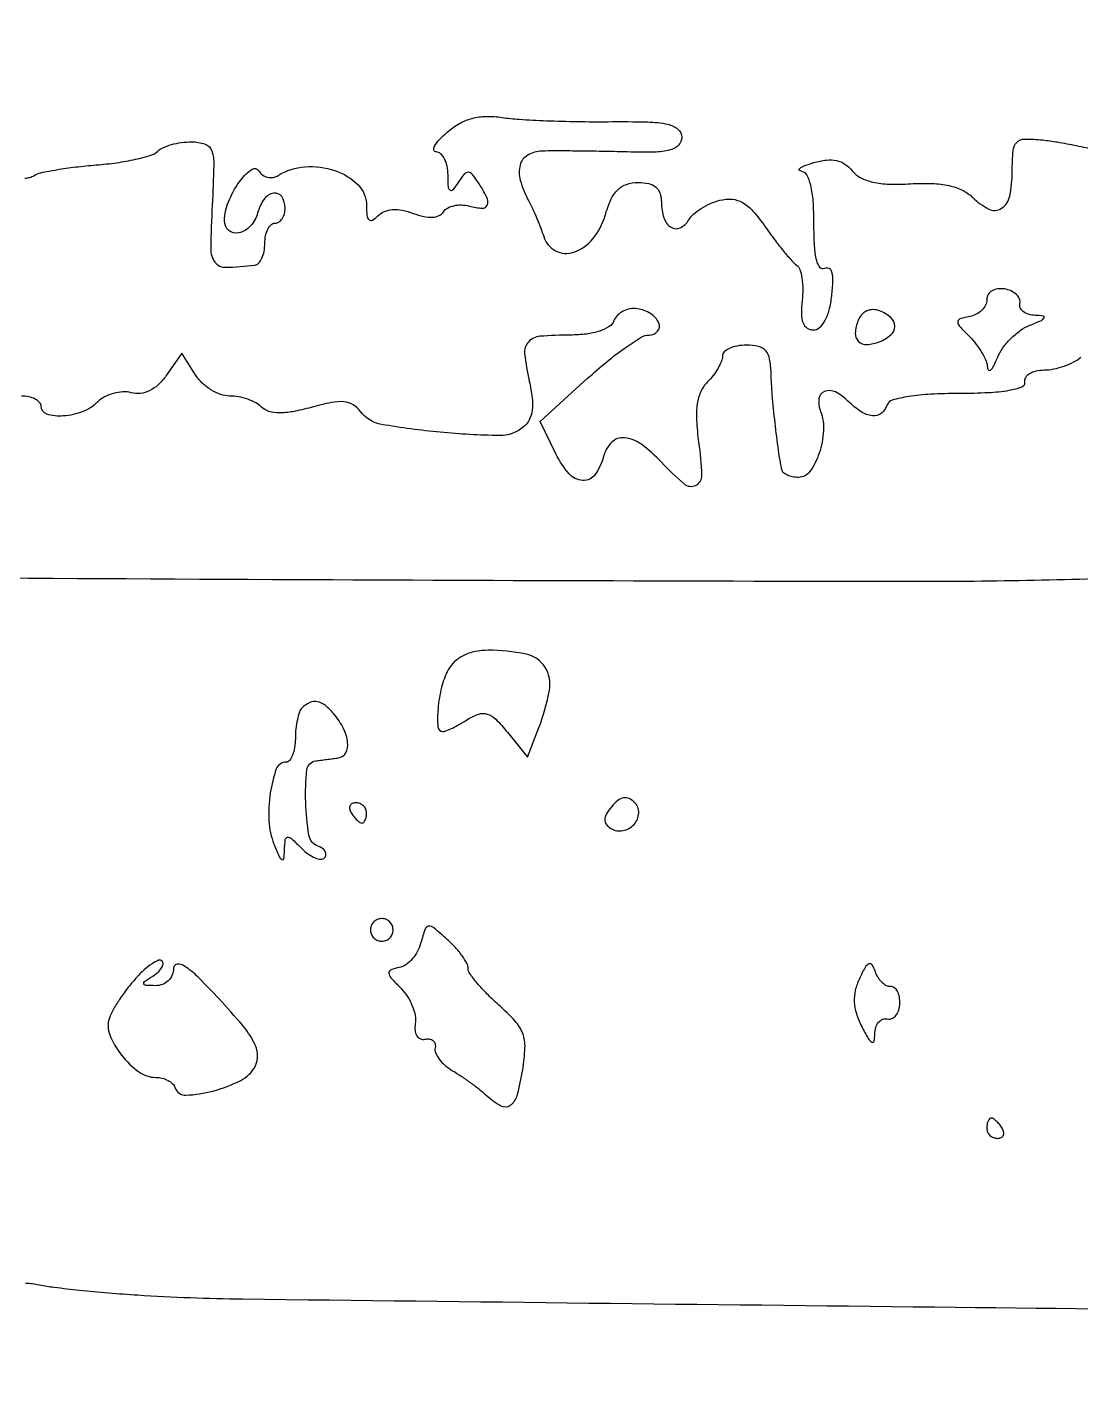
# Model space of a CAD drawing. Extents: x 0 to 5034, y 0 to 2560.
# Drawn here: x 2318.6 to 2422.2, y 1736.9 to 1870.3 of the extents above; entities that cross this region are included whole.
import ezdxf

# ---------------------------------------------------------------- set-up
doc = ezdxf.new("R2010")
doc.units = 0

msp = doc.modelspace()

# ---------------------------------------------------------------- linework, layer by layer
for points in [[(2406.950371, 1873.75196, 0.000174), (2386.246875, 1874.009161, 0.000176), (2362.736705, 1874.284763, 0.000182), (2339.5, 1874.54049, -0.000248), (2316.105314, 1874.801008, -0.00023), (2292.120709, 1875.091008, -0.000229), (2270.784059, 1875.368577, -0.000774)], [(2318.39126, 1855.431159, 0.070845), (2318.866223, 1855.49569, 0.069382), (2319.307969, 1855.690335, -0.085872), (2319.979382, 1855.960261, -0.010727), (2321.5274, 1856.257131, -0.012375), (2323.3974, 1856.526897, -0.009968), (2325.418489, 1856.726799, 0.015513), (2327.433752, 1856.948717, 0.019357), (2329.286369, 1857.284706, 0.017914), (2330.794652, 1857.676174, 0.12271), (2331.45, 1858.063651, -0.090977), (2331.979945, 1858.42365, -0.035211), (2332.818709, 1858.724947, -0.033415), (2333.7963, 1858.930928, -0.03523), (2334.775392, 1859, -0.08114), (2336.12589, 1858.77939, -0.236565), (2336.773045, 1858.128288, -0.086337), (2336.980968, 1856.709565, -0.006358), (2336.825392, 1852.767373, 0.00911), (2336.68009, 1848.488036, 0.159357), (2337.086214, 1847.176703, 0.250149), (2338.122013, 1846.658131, 0.024576), (2341, 1846.875, 0.176518), (2341.38252, 1847.071136, 0.077083), (2341.70625, 1847.550781, 0.062492), (2341.926122, 1848.225497, 0.047586), (2342, 1849, -0.048028), (2342.073693, 1849.765418, -0.068025), (2342.29375, 1850.4125, -0.088204), (2342.618118, 1850.848523, -0.191087), (2343, 1851, 0.148195), (2343.381354, 1851.115568, 0.098894), (2343.70625, 1851.440625, 0.082425), (2343.925306, 1851.926543, 0.064853), (2344, 1852.5, 0.145944), (2343.668803, 1853.610505, 0.302105), (2342.8728, 1853.95113, 0.19441), (2341.919728, 1853.344987, 0.091385), (2341.289749, 1852, -0.12233), (2340.593303, 1850.722821, -0.151547), (2339.428412, 1850.044489, -0.242109), (2338.450874, 1850.292604, -0.222437), (2338.035435, 1851.25, -0.089663), (2338.421695, 1853.087544, -0.055643), (2339.47599, 1855.030296, -0.076391), (2340.647272, 1856.260508, -0.444975), (2341.426585, 1856.118788, 0.101547), (2341.788303, 1855.735131, 0.098501), (2342.275699, 1855.519776, 0.097334), (2342.813376, 1855.505992, 0.096585), (2343.317901, 1855.696474, -0.120971), (2345.954529, 1856.549211, -0.099748), (2348.894097, 1856.174438, -0.114386), (2351.163537, 1854.772311, -0.200002), (2352, 1852.764816, 0.022767), (2352.046595, 1851.742016, 0.185975), (2352.25, 1851.330228, 0.337204), (2352.587295, 1851.298501, 0.057244), (2353.126974, 1851.726974, -0.098392), (2353.764789, 1852.153329, -0.081289), (2354.562167, 1852.340762, -0.067327), (2355.509949, 1852.278304, -0.040789), (2356.591572, 1851.965184, 0.035362), (2357.630146, 1851.652288, 0.068988), (2358.490408, 1851.579704, 0.095071), (2359.144798, 1851.742033, 0.147173), (2359.577457, 1852.125329, -0.131829), (2359.96508, 1852.490129, -0.06943), (2360.589639, 1852.721154, -0.061419), (2361.342944, 1852.791392, -0.056576), (2362.112859, 1852.680738, 0.047563), (2363.387383, 1852.47411, 0.330529), (2363.886817, 1852.796195, 0.213091), (2363.841958, 1853.538781, 0.025172), (2362.984687, 1855, 0.02521), (2362.389057, 1855.814678, 0.226004), (2362, 1856, 0.226004), (2361.610943, 1855.814678, 0.02521), (2361.015313, 1855, -0.022927), (2360.484329, 1854.266743, -0.405719), (2360.220082, 1854.232908, -0.222344), (2360.050678, 1854.550719, -0.011338), (2360.015313, 1855.75, 0.049244), (2359.924385, 1856.611018, 0.068936), (2359.665802, 1857.339062, 0.088762), (2359.288418, 1857.829359, 0.186556), (2358.84699, 1858, -0.361378), (2358.626603, 1858.183213, -0.175148), (2358.690305, 1858.570358, -0.062745), (2359.150391, 1859.194551, -0.023963), (2359.932714, 1859.941643, -0.049681), (2361.135002, 1860.791228, -0.063056), (2362.391372, 1861.30758, -0.061043), (2363.769418, 1861.504675, -0.042785), (2365.335723, 1861.402105, 0.021718), (2367.023617, 1861.219985, 0.005929), (2369.700181, 1861.080156, 0.005985), (2372.742232, 1860.99384, 0.006199), (2375.75, 1860.981809, -0.007471), (2379.643957, 1860.956324, -0.046697), (2381.621115, 1860.728316, -0.120332), (2382.623247, 1860.247129, -0.224573), (2383, 1859.450613, -0.193929), (2382.686824, 1858.673528, -0.140742), (2381.871063, 1858.201082, -0.057807), (2380.274756, 1857.992692, -0.010216), (2377.25, 1858.011165, 0.002196), (2374.883594, 1858.063581, 0.002228), (2372.528125, 1858.094905, 0.002166), (2370.478767, 1858.104147, 0.009141), (2369.25, 1858.0819, 0.120668), (2367.8482, 1857.684023, 0.199464), (2367.104676, 1856.7266, 0.138635), (2367.118207, 1855.218542, 0.051515), (2367.927002, 1853.236431, -0.014381), (2368.323333, 1852.4397, -0.008698), (2368.748702, 1851.475411, -0.00871), (2369.138061, 1850.502365, -0.015116), (2369.422531, 1849.679863, 0.198558), (2370.590283, 1848.27865, 0.206484), (2372.381747, 1848.14086, 0.141299), (2374.252949, 1849.452082, 0.098448), (2375.456797, 1851.75, -0.033583), (2376.035924, 1853.319688, -0.091455), (2376.704977, 1854.291384, -0.118054), (2377.563551, 1854.818226, -0.079003), (2378.706797, 1855, -0.05395), (2379.748756, 1854.887244, -0.122308), (2380.454634, 1854.538398, -0.139069), (2380.860637, 1853.934671, -0.079079), (2381, 1853.059017, 0.077254), (2381.23909, 1851.520816, 0.173748), (2381.946116, 1850.595509, 0.264247), (2382.849165, 1850.543446, 0.144555), (2383.68854, 1851.319494, -0.080085), (2384.159907, 1851.882213, -0.037942), (2384.922217, 1852.447222, -0.036348), (2385.828365, 1852.929762, -0.042596), (2386.748793, 1853.246592, -0.081174), (2387.9558, 1853.348685, -0.112824), (2388.987929, 1853.026798, -0.081844), (2390.00374, 1852.187847, -0.026941), (2391.200614, 1850.656065, 0.008909), (2392.109139, 1849.402697, 0.010402), (2393.017215, 1848.246661, 0.009465), (2393.821284, 1847.302765, 0.060299), (2394.291176, 1846.885758, -0.162688), (2394.61124, 1846.458436, -0.041261), (2394.818312, 1845.604258, -0.037685), (2394.904022, 1844.535536, -0.030447), (2394.839356, 1843.385758, 0.029938), (2394.76415, 1842.072418, 0.090251), (2394.926457, 1841.193804, 0.152621), (2395.321769, 1840.690287, 0.151723), (2395.934419, 1840.5, 0.181917), (2396.552526, 1840.732586, 0.088749), (2397.086102, 1841.400618, 0.062821), (2397.498547, 1842.459429, 0.033081), (2397.751437, 1843.850436, 0.018952), (2397.860638, 1845.288312, 0.071863), (2397.76588, 1846.18249, 0.206329), (2397.482295, 1846.550916, 0.271764), (2397.067018, 1846.541419, -0.382157), (2396.612756, 1846.622433, -0.106984), (2396.270141, 1847.32973, -0.045754), (2396.060258, 1848.752201, -0.013763), (2396, 1850.940983, 0.016636), (2395.926169, 1853.159437, 0.042824), (2395.683303, 1854.743515, 0.06606), (2395.294333, 1855.747395, 0.252584), (2394.75, 1856.09968, -0.247326), (2394.561963, 1856.218751, -0.391377), (2394.601562, 1856.39199, -0.061244), (2395.112043, 1856.656221, -0.015464), (2396, 1856.954802, -0.043165), (2397.215305, 1857.210248, -0.082892), (2398.207359, 1857.166065, -0.095762), (2399.035711, 1856.815009, -0.075001), (2399.757046, 1856.154356, 0.103746), (2400.594108, 1855.471222, 0.064736), (2401.788426, 1855.037367, 0.048023), (2403.39502, 1854.838461, 0.02216), (2405.503183, 1854.874526, -0.023735), (2407.619743, 1854.904069, -0.045789), (2409.299733, 1854.692938, -0.058103), (2410.613715, 1854.239032, -0.084378), (2411.612209, 1853.530648, 0.08086), (2413.200326, 1852.38719, 0.267136), (2414.439512, 1852.460911, 0.199824), (2415.257018, 1853.669186, 0.050139), (2415.5, 1856.086169, -0.019659), (2415.580564, 1858.1344, -0.174484), (2415.94644, 1858.944721, -0.201839), (2416.715705, 1859.272561, -0.027506), (2418.5, 1859.182449, -0.016323), (2419.931943, 1858.983432, -0.007387), (2421.79375, 1858.634021, -0.007304), (2423.749196, 1858.207211, -0.00992)], [(2422.252538, 1837.794625, -0.056218), (2421.530067, 1837.320865, -0.033096), (2420.578582, 1836.916425, -0.032744), (2419.561221, 1836.634543, -0.047461), (2418.635217, 1836.532294, 0.051485), (2417.833225, 1836.437215, 0.080166), (2417.188418, 1836.179018, 0.110748), (2416.796931, 1835.805838, 0.195393), (2416.708333, 1835.375, -0.362011), (2416.429622, 1834.878547, -0.048064), (2415.178819, 1834.534375, -0.031976), (2413.165799, 1834.315035, -0.011151), (2410.25, 1834.25, 0.013337), (2407.48297, 1834.176179, 0.026276), (2405.296065, 1833.94375, 0.027737), (2403.707543, 1833.598711, 0.249943), (2403.208333, 1833.125, -0.149264), (2402.630035, 1832.311676, -0.191169), (2401.754239, 1832.061178, -0.122509), (2400.623047, 1832.465143, -0.04969), (2399.347952, 1833.509191, 0.081532), (2398.108513, 1834.399087, 0.210326), (2397.031573, 1834.447992, 0.282388), (2396.482839, 1833.72785, 0.117306), (2396.651521, 1832.465739, -0.107061), (2396.941972, 1830.583433, -0.066014), (2396.512567, 1828.375044, -0.072272), (2395.607558, 1826.585329, -0.244274), (2394.480948, 1826, -0.047884), (2393.902775, 1826.055498, -0.059599), (2393.38905, 1826.220313, -0.071301), (2393.012146, 1826.462889, -0.164157), (2392.843476, 1826.75, -0.017359), (2392.513603, 1828.659902, -0.006423), (2392.177307, 1831.369752, -0.006513), (2391.906945, 1834.131089, -0.014303), (2391.78823, 1836.25, 0.037735), (2391.643579, 1837.652194, 0.13731), (2391.25694, 1838.450266, 0.158015), (2390.548643, 1838.868415, 0.055021), (2389.356481, 1839, 0.043522), (2388.45438, 1838.921329, 0.063273), (2387.692216, 1838.685268, 0.082961), (2387.176301, 1838.338131, 0.20609), (2387, 1837.928571, -0.097318), (2386.899161, 1837.415388, -0.034242), (2386.566846, 1836.738721, -0.03245), (2386.089731, 1836.025891, -0.032681), (2385.525435, 1835.382577, 0.091433), (2384.876317, 1834.439926, 0.069098), (2384.524998, 1833.230505, 0.049942), (2384.452971, 1831.628389, 0.020338), (2384.661359, 1829.454006, -0.022857), (2384.955127, 1826.217174, -0.289009), (2384.375747, 1825.200276, -0.3112), (2383.255726, 1825.327573, -0.025014), (2381, 1827.5, 0.045055), (2379.027093, 1829.253398, 0.135024), (2377.359164, 1829.896655, 0.223144), (2376.108823, 1829.455161, 0.134933), (2375.307839, 1828.069175, -0.09033), (2374.471253, 1826.273315, -0.257361), (2373.271468, 1825.69244, -0.20553), (2371.911938, 1826.363169, -0.06323), (2370.629764, 1828.316884), (2369.074508, 1831.5), (2373.745317, 1835.75, -0.01356), (2375.634556, 1837.377615, -0.017835), (2377.448062, 1838.751563, -0.015431), (2379.010331, 1839.779212, -0.138622), (2379.791397, 1840, 0.217297), (2380.621597, 1840.378681, 0.291933), (2380.739483, 1841.175757, 0.147894), (2379.935077, 1842.10239, 0.104504), (2378.633936, 1842.583221, 0.078795), (2377.921341, 1842.575001, 0.074825), (2377.232465, 1842.348112, 0.078868), (2376.672014, 1841.943795, 0.1059), (2376.331156, 1841.420595, -0.156686), (2375.857619, 1840.831713, -0.065501), (2374.930858, 1840.38188, -0.050686), (2373.641412, 1840.093827, -0.029634), (2372.059678, 1840, 0.020694), (2369.059019, 1839.875757, 0.191507), (2367.917383, 1839.308435, 0.214887), (2367.549603, 1838.151678, 0.026587), (2368.004634, 1835.479455, -0.026006), (2368.284504, 1833.847327, -0.060092), (2368.28175, 1832.605325, -0.082756), (2368.003695, 1831.664603, -0.106789), (2367.449045, 1830.957711, -0.178614), (2365.068193, 1830.117592, -0.020143), (2359.253784, 1830.435112, -0.019692), (2353.481084, 1831.21458, -0.190773), (2351.415321, 1832.482845, 0.096827), (2350.679991, 1833.146986, 0.115293), (2349.792313, 1833.433244, 0.070375), (2348.539578, 1833.36033, 0.017688), (2346.545429, 1832.884932, -0.019731), (2344.740597, 1832.462449, -0.049459), (2343.395398, 1832.338813, -0.071816), (2342.397422, 1832.490226, -0.123482), (2341.680108, 1832.919892, 0.075205), (2341.118213, 1833.334131, 0.038468), (2340.312317, 1833.682718, 0.037129), (2339.408311, 1833.920421, 0.045757), (2338.540547, 1834, -0.08688), (2337.65535, 1834.154982, -0.053038), (2336.698753, 1834.620174, -0.051167), (2335.819666, 1835.303633, -0.062445), (2335.162607, 1836.111232), (2333.844121, 1838.222464), (2332.30509, 1836.025189, -0.050599), (2331.527421, 1835.124306, -0.074758), (2330.672025, 1834.528587, -0.085636), (2329.772984, 1834.262034, -0.09356), (2328.865438, 1834.324938, 0.076691), (2328.033861, 1834.410638, 0.054779), (2327.10865, 1834.261485, 0.054604), (2326.234406, 1833.913939, 0.074617), (2325.553838, 1833.410981, -0.105651), (2324.097101, 1832.467203, -0.072751), (2322.170882, 1832.038262, -0.093508), (2320.576822, 1832.21853, -0.329092), (2320, 1833, 0.186414), (2319.852535, 1833.381787, 0.089706), (2319.429836, 1833.70625, 0.069539), (2318.801778, 1833.926216, 0.049547), (2318.059017, 1834, -0.039423)], [(2265.99751, 1816.498604, 0.001126), (2342.761785, 1815.969848, 0.000848), (2405.843379, 1815.78441, 0.010839), (2429.487602, 1816.267628, -0.005698)], [(2536.757836, 1734), (2533.738629, 1743.5), (2510.119314, 1743.529518, -0.002014), (2471.427985, 1743.733705, -0.000496), (2407.89255, 1744.387972, -0.000153), (2339.836499, 1745.177121, -0.012986), (2329.5, 1745.56876, -0.004888), (2326.623467, 1745.780905, -0.004977), (2323.768863, 1746.048146, -0.004843), (2321.292769, 1746.329104, -0.020471), (2319.819534, 1746.572312, 0.041902), (2318.47717, 1746.73525, 0.100675)]]:
    msp.add_lwpolyline(points, format="xyb")
for points in [[(2413, 1843.48484, -0.116835), (2412.873125, 1842.949287, -0.081499), (2412.506913, 1842.444766, -0.074807), (2411.962896, 1842.047323, -0.072961), (2411.321407, 1841.823324, 0.026367), (2410.35421, 1841.583549, 0.330021), (2410.142815, 1841.298157, 0.188479), (2410.307398, 1840.87706, 0.010058), (2411.321407, 1839.821429, -0.033401), (2411.968472, 1839.081623, -0.031453), (2412.525533, 1838.247768, -0.032987), (2412.923138, 1837.445512, -0.086779), (2413.063386, 1836.821429, 0.184291), (2413.178594, 1836.558106, 0.412995), (2413.376373, 1836.556017, 0.084458), (2413.682377, 1836.976128, 0.019779), (2414.039864, 1837.773523, -0.060716), (2414.555844, 1838.710912, -0.040255), (2415.352582, 1839.647418, -0.040255), (2416.289088, 1840.444156, -0.060716), (2417.226477, 1840.960136, 0.008378), (2418.361777, 1841.438337, 0.167349), (2418.633867, 1841.690314, 0.52312), (2418.542921, 1841.868554, 0.024715), (2417.75, 1841.936614, -0.063703), (2417.099313, 1842.043918, -0.094306), (2416.5875, 1842.309547, -0.121501), (2416.293207, 1842.687024, -0.161517), (2416.25, 1843.117163, 0.156324), (2416.209522, 1843.565793, 0.10429), (2415.9125, 1843.992626, 0.08443), (2415.400525, 1844.332875, 0.062947), (2414.75, 1844.52868, 0.074561), (2414.081295, 1844.540581, 0.102046), (2413.514062, 1844.343472, 0.121298), (2413.137292, 1843.971311, 0.138407)], [(2400.338607, 1841.440013, 0.076522), (2400.067507, 1840.190548, 0.216242), (2400.378824, 1839.375865, 0.214489), (2401.199704, 1839.069425, 0.075422), (2402.456872, 1839.345077, 0.089288), (2403.557855, 1840.011808, 0.214827), (2403.942142, 1840.860994, 0.215353), (2403.560506, 1841.709907, 0.089658), (2402.462146, 1842.376152, 0.092161), (2401.813795, 1842.495878, 0.103874), (2401.194765, 1842.365098, 0.104304), (2400.682533, 1841.997035, 0.093639)], [(2360.035184, 1807.065741, 0.061946), (2359.381595, 1805.368887, 0.039557), (2359.034239, 1803.280985, 0.037908), (2359.016083, 1801.465794, 0.395076), (2359.513569, 1801, 0.102687), (2359.814642, 1801.062492, 0.012087), (2360.439292, 1801.351609, 0.014062), (2361.172274, 1801.738608, 0.011087), (2361.943784, 1802.196965, -0.056577), (2363.040297, 1802.720184, -0.161815), (2363.874186, 1802.729633, -0.120085), (2364.702887, 1802.223214, -0.024991), (2365.852536, 1800.946965), (2367.844643, 1798.5), (2368.922322, 1801.3151, 0.045351), (2369.987979, 1805.092481, 0.191879), (2369.541485, 1807.355236, 0.201528), (2367.684753, 1808.623037, 0.050385), (2363.953396, 1809, 0.049632), (2362.66936, 1808.872226, 0.065141), (2361.555188, 1808.492507, 0.072074), (2360.664214, 1807.879734, 0.083453)], [(2345.666667, 1803.333333, 0.11238), (2345.409196, 1802.924097, 0.029781), (2345.195833, 1802.177083, 0.028659), (2345.049067, 1801.275476, 0.026022), (2345, 1800.333333, -0.037593), (2344.932721, 1799.439773, -0.056427), (2344.72959, 1798.685417, -0.074089), (2344.432044, 1798.170148, -0.228667), (2344.079455, 1798, 0.316774), (2343.127669, 1797.329739, 0.049605), (2342.539732, 1794.973916, 0.048667), (2342.406, 1792.200729, 0.082933), (2342.898764, 1789.939428, 0.008078), (2343.409809, 1788.717769, 0.156603), (2343.677766, 1788.414121, 0.535979), (2343.865061, 1788.503892, 0.026263), (2343.936614, 1789.321429, -0.019348), (2344.01487, 1790.384558, -0.347816), (2344.240212, 1790.611607, -0.21996), (2344.613741, 1790.490592, -0.009767), (2345.619048, 1789.52381, 0.038817), (2346.285184, 1788.953786, 0.059205), (2346.947842, 1788.581436, 0.079391), (2347.507823, 1788.447237, 0.229629), (2347.869048, 1788.589286, 0.155113), (2348.007343, 1788.885405, 0.158807), (2347.94747, 1789.203869, 0.116828), (2347.681669, 1789.498843, 0.065531), (2347.25, 1789.720238, -0.272386), (2346.332956, 1790.818087, -0.033587), (2346.018559, 1794.052965, -0.033677), (2346.13868, 1797.246777, -0.348547), (2347, 1798.125, 0.001043), (2347.472039, 1798.185005, 0.00051), (2348.073438, 1798.263352, 0.000506), (2348.698463, 1798.34607, 0.000734), (2349.25, 1798.420455, 0.242732), (2349.950567, 1798.911953, 0.147933), (2350.144899, 1799.927735, 0.091431), (2349.735263, 1801.315323, 0.055885), (2348.795365, 1802.74657, 0.050198), (2347.95226, 1803.576893, 0.123639), (2347.168626, 1803.937629, 0.15262), (2346.415283, 1803.848691, 0.091499)], [(2350.5, 1793, 0.029505), (2350.768994, 1792.617226, 0.035638), (2351.066025, 1792.29375, 0.038439), (2351.34829, 1792.065539, 0.151918), (2351.559017, 1792, 0.210953), (2351.727648, 1792.07446, 0.081139), (2351.870461, 1792.29375, 0.061769), (2351.967655, 1792.617151, 0.042167), (2352, 1793, 0.105053), (2351.918938, 1793.381556, 0.099167), (2351.688914, 1793.70625, 0.09642), (2351.345238, 1793.923877, 0.093332), (2350.940983, 1794, 0.108972), (2350.586039, 1793.921712, 0.182303), (2350.3746, 1793.70625, 0.161196), (2350.343488, 1793.3821, 0.082592)], [(2376.10906, 1793.631409, 0.037369), (2375.588904, 1792.899749, 0.128354), (2375.424712, 1792.3455, 0.177337), (2375.575234, 1791.888736, 0.087186), (2376.038574, 1791.47616, 0.188412), (2377.212485, 1791.26119, 0.162562), (2378.310393, 1791.880583, 0.175071), (2378.766157, 1792.994999, 0.209743), (2378.357618, 1794.042382, 0.089272), (2377.816039, 1794.41875, 0.153701), (2377.275953, 1794.486198, 0.125124), (2376.715405, 1794.229301, 0.049888)], [(2352.552786, 1782.08541, 0.099038), (2352.401684, 1781.679226, 0.097945), (2352.417584, 1781.244476, 0.097945), (2352.597789, 1780.848514, 0.099038), (2352.91459, 1780.552786, 0.099038), (2353.320774, 1780.401684, 0.097945), (2353.755524, 1780.417584, 0.097945), (2354.151486, 1780.597789, 0.099038), (2354.447214, 1780.91459, 0.099038), (2354.598316, 1781.320774, 0.097945), (2354.582416, 1781.755524, 0.097945), (2354.402211, 1782.151486, 0.099038), (2354.08541, 1782.447214, 0.099038), (2353.679226, 1782.598316, 0.097945), (2353.244476, 1782.582416, 0.097945), (2352.848514, 1782.402211, 0.099038)], [(2357.354445, 1780.247399, -0.059797), (2357.023152, 1779.406322, -0.055939), (2356.49622, 1778.646657, -0.060053), (2355.863178, 1778.07713, -0.10599), (2355.218782, 1777.80356, 0.041931), (2354.397614, 1777.572666, 0.333441), (2354.198002, 1777.260686, 0.166899), (2354.398318, 1776.793751, 0.01235), (2355.370397, 1775.772439, -0.053435), (2356.009183, 1774.980301, -0.046117), (2356.502674, 1774.031695, -0.04848), (2356.788271, 1773.076892, -0.090465), (2356.79899, 1772.272439, 0.064569), (2356.773374, 1771.601431, 0.117424), (2356.94742, 1771.084174, 0.157215), (2357.291554, 1770.793982, 0.147578), (2357.75, 1770.75, -0.085046), (2358.208433, 1770.762708, -0.140534), (2358.559375, 1770.605477, -0.158736), (2358.746866, 1770.303414, -0.116905), (2358.75, 1769.906942, 0.15814), (2358.794733, 1769.404702, 0.06176), (2359.148532, 1768.795118, 0.053019), (2359.727172, 1768.180407, 0.044013), (2360.457768, 1767.656942, -0.013843), (2361.3069, 1767.122896, -0.009497), (2362.241017, 1766.472664, -0.00958), (2363.117324, 1765.811659, -0.019134), (2363.779197, 1765.25, 0.056149), (2365.207556, 1764.209093, 0.289538), (2366.140892, 1764.252136, 0.178056), (2366.820342, 1765.22712, 0.02311), (2367.358079, 1767.75, 0.030005), (2367.582984, 1769.908983, 0.100152), (2367.36296, 1771.309451, 0.09674), (2366.610763, 1772.540862, 0.026916), (2364.988921, 1774.131688, -0.016811), (2363.844323, 1775.209908, -0.022011), (2362.877996, 1776.273294, -0.020302), (2362.164685, 1777.205783, -0.154308), (2362, 1777.7267, 0.12912), (2361.871544, 1778.215836, 0.028665), (2361.399889, 1778.950141, 0.02796), (2360.739098, 1779.760345, 0.023793), (2359.95707, 1780.538851, 0.01014), (2358.618086, 1781.702108, 0.204409), (2358.112607, 1781.85391, 0.289351), (2357.754368, 1781.567262, 0.019218)], [(2329.319622, 1776.746057, 0.019553), (2328.502643, 1775.763708, 0.016747), (2327.71957, 1774.669507, 0.017071), (2327.075064, 1773.626565, 0.04539), (2326.711476, 1772.830989, 0.181753), (2326.747132, 1771.182597, 0.071071), (2327.902583, 1769.179041, 0.070048), (2329.602304, 1767.544293, 0.157802), (2331.283962, 1767, -0.061533), (2331.901809, 1766.923675, -0.062671), (2332.478417, 1766.699365, -0.069093), (2332.928945, 1766.368008, -0.119801), (2333.174479, 1765.976562, 0.335605), (2334.238117, 1765.24661, 0.053524), (2336.897279, 1765.656873, 0.051508), (2339.625837, 1766.693099, 0.154596), (2341.036506, 1768.068213, 0.141848), (2341.280444, 1769.215046, 0.104147), (2340.919488, 1770.471353, 0.053699), (2339.806058, 1772.117791, 0.01169), (2337.529309, 1774.68611, 0.009975), (2335.446685, 1776.839815, 0.046173), (2334.112108, 1777.941167, 0.171551), (2333.386501, 1778.132541, 0.385763), (2333.028318, 1777.75, -0.09441), (2332.886963, 1777.068242, -0.101626), (2332.506333, 1776.506178, -0.101631), (2331.935006, 1776.139643, -0.094428), (2331.25, 1776.015313, -0.012258), (2330.290329, 1776.047248, -0.316514), (2330.097435, 1776.200339, -0.321396), (2330.177801, 1776.431142, -0.012468), (2330.97104, 1776.96094, 0.042148), (2331.494524, 1777.35738, 0.070654), (2331.848273, 1777.779663, 0.104366), (2331.986065, 1778.159198, 0.235641), (2331.891649, 1778.441684, 0.303248), (2331.548862, 1778.509933, 0.047666), (2330.909064, 1778.170646, 0.039481), (2330.134236, 1777.567089, 0.024316)], [(2400.466223, 1776.704371, 0.051958), (2400.061335, 1775.540153, 0.070325), (2399.960842, 1774.432166, 0.065825), (2400.171255, 1773.28515, 0.039229), (2400.701481, 1772, 0.010688), (2401.334343, 1770.816629, 0.133178), (2401.68804, 1770.457133, 0.512258), (2401.910602, 1770.556012, 0.04941), (2401.985258, 1771.25, -0.068893), (2402.080884, 1771.900345, -0.100075), (2402.349505, 1772.4125, -0.124801), (2402.74497, 1772.706908, -0.150181), (2403.204545, 1772.75, 0.149572), (2403.666623, 1772.792772, 0.122308), (2404.068608, 1773.0875, 0.098651), (2404.347137, 1773.599688, 0.068968), (2404.454545, 1774.25, 0.053244), (2404.401016, 1774.9142, 0.078447), (2404.204367, 1775.4642, 0.10421), (2403.90168, 1775.818052, 0.185163), (2403.539043, 1775.926, -0.141803), (2403.131517, 1776.010679, -0.070958), (2402.702024, 1776.322697, -0.061546), (2402.316622, 1776.801338, -0.054026), (2402.039043, 1777.380372, 0.053471), (2401.719102, 1778.049676, 0.371836), (2401.399524, 1778.150658, 0.167434), (2401.030254, 1777.815021, 0.015694)], [(2413, 1762, 0.105053), (2413.081062, 1761.618444, 0.099167), (2413.311086, 1761.29375, 0.09642), (2413.654762, 1761.076123, 0.093332), (2414.059017, 1761, 0.108972), (2414.413961, 1761.078288, 0.182303), (2414.6254, 1761.29375, 0.161196), (2414.656512, 1761.6179, 0.082592), (2414.5, 1762, 0.029505), (2414.231006, 1762.382774, 0.035638), (2413.933975, 1762.70625, 0.038439), (2413.65171, 1762.934461, 0.151918), (2413.440983, 1763, 0.210953), (2413.272352, 1762.92554, 0.081139), (2413.129539, 1762.70625, 0.061769), (2413.032345, 1762.382849, 0.042167)]]:
    msp.add_lwpolyline(points, format="xyb", close=True)

doc.saveas('drawing.dxf')
